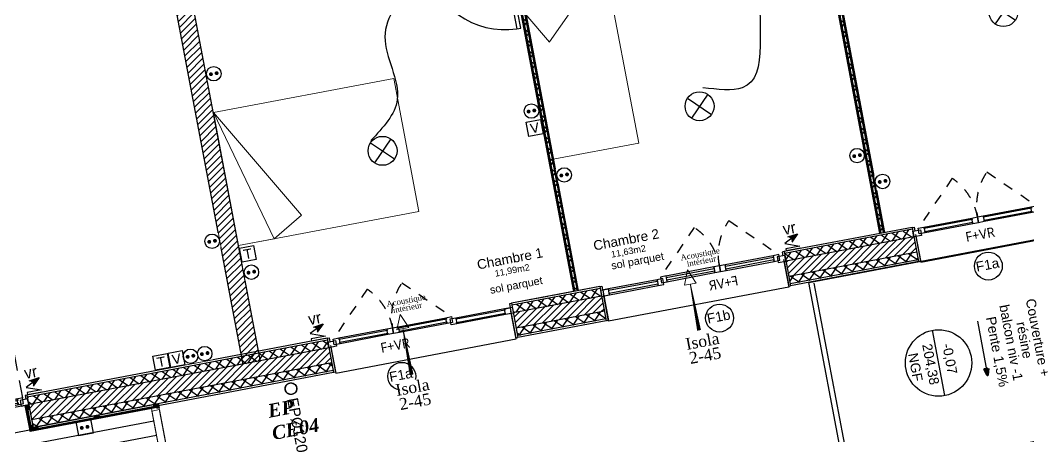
# Model space of a CAD drawing. Header units: centimetres. Extents: x 197412 to 267601, y -375791 to -305433.
# Drawn here: x 238656 to 249099, y -345236 to -340925 of the extents above; entities that cross this region are included whole.
import ezdxf

# ---------------------------------------------------------------- set-up
doc = ezdxf.new("R2010")
doc.units = ezdxf.units.CM
doc.linetypes.add('Style de ligne -1', pattern=[0.41664, 0.20828, -0.20836])
doc.linetypes.add('Style de ligne -2', pattern=[0.694425, 0.48607, -0.208355])
for name, color, linetype in [('3-BAT C-Niveau 0', 250, 'Continuous'), ('prlm-EAU-EPEXT', 145, 'Continuous'), ('prlm-VMC', 62, 'Continuous')]:
    doc.layers.add(name, color=color, linetype=linetype)
doc.layers.add('prlm-ELEC-CFA', color=1, linetype='Continuous', lineweight=25)
doc.layers.add('prlm-ELEC-CFO', color=1, linetype='Continuous', lineweight=25)
doc.styles.add('Arial', font='arial.ttf')
doc.styles.add('Futura Std Book', font='')
doc.styles.add('Helvetica', font='arial.ttf')
doc.styles.add('Lucida Grande', font='')
doc.styles.add('prlm-eau-ep', font='timesbi.ttf', dxfattribs={"height": 18})
doc.styles.add('prlm-elec-cfo', font='comic.ttf', dxfattribs={"height": 12})
doc.styles.add('prlm-vmc', font='pala.ttf', dxfattribs={"height": 14})
doc.styles.get("Standard").update_dxf_attribs({"font": 'ARIALUNI.TTF', "height": 100})
doc.styles.get('Futura Std Book').set_extended_font_data('Futura Std Book')
doc.styles.get('Lucida Grande').set_extended_font_data('Lucida Grande')
pattern_1 = [(235.723595, (82441.66, 127994.64), (66.106423, -45.054865), []), (325.723595, (82441.66, 127994.64), (-45.054865, -66.106423), [])]
pattern_2 = [(45, (82627.55, 127994.637), (-31.2347524, 39.0434405), [])]
pattern_3 = [(235.723595, (82441.66, 127994.64), (66.106423, -45.054865), []), (325.723595, (82441.66, 127994.64), (-45.054865, -66.106423), [])]
pattern_4 = [(235.723595, (82441.66, 127994.64), (66.106423, -45.054865), []), (325.723595, (82441.66, 127994.64), (-45.054865, -66.106423), [])]
pattern_5 = [(45, (0, 0), (0, -1), [])]

# ---------------------------------------------------------------- blocks, each defined once
blk = doc.blocks.new('Groupe-183-1')
at = {"linetype": 'Continuous'}
for p, q in [((15759.7, -47306.8), (15457.3, -47364.1)), ((15762.5, -47321.6), (15460.1, -47378.8)), ((15765.3, -47336.3), (15462.9, -47393.5)), ((15768, -47351), (15465.7, -47408.3)), ((15770.8, -47365.8), (15468.5, -47423)), ((15773.6, -47380.5), (15471.3, -47437.8)), ((15776.4, -47395.2), (15474.1, -47452.5)), ((15779.2, -47410), (15476.9, -47467.2)), ((15782, -47424.7), (15479.7, -47482)), ((15784.8, -47439.5), (15482.5, -47496.7)), ((15787.6, -47454.2), (15485.3, -47511.4)), ((15790.4, -47468.9), (15488, -47526.2)), ((15793.2, -47483.7), (15490.8, -47540.9))]:
    blk.add_line(p, q, dxfattribs=at)
at = {"linetype": 'Continuous', "flags": 128}
blk.add_lwpolyline([(15628.2, -47290), (15633.1, -47315.7), (15456.3, -47349.2), (15451.4, -47323.5)], close=True, dxfattribs=at)
at = {"linetype": 'Continuous', "lineweight": 18, "flags": 128}
for points in [[(15454.6, -47349.3), (15764.7, -47290.6), (15803.8, -47496.8), (15493.6, -47555.6)], [(15794.5, -47490.5), (15756.9, -47292.1), (15764.7, -47290.6), (15802.3, -47489.1)], [(15757.7, -47296.4), (15765.6, -47294.9), (15803.8, -47496.9), (15796, -47498.4)], [(15492.1, -47547.8), (15802.3, -47489.1), (15803.8, -47496.9), (15493.6, -47555.7)]]:
    blk.add_lwpolyline(points, close=True, dxfattribs=at)
blk = doc.blocks.new('FENETRE TYPE 1')
at = {"linetype": 'Style de ligne -1', "ltscale": 50.8}
for p, q in [((48.2, 60.2), (4, 16)), ((84.7, 60), (128.7, 16))]:
    blk.add_line(p, q, dxfattribs=at)
at = {"linetype": 'Continuous'}
blk.add_line((0, 16), (0, 14), dxfattribs=at)
at = {"linetype": 'Continuous', "lineweight": 25, "flags": 128}
for points in [[(-2, 18), (0, 18), (0, 14)], [(192, 18), (190, 18), (190, 14)], [(0, 8), (0, -18), (-2, -18)], [(190, 7.7), (190, -18), (192, -18)]]:
    blk.add_lwpolyline(points, dxfattribs=at)
at = {"linetype": 'Continuous', "flags": 128}
for points in [[(-2, 14), (6, 14), (6, 8), (-2, 8)], [(4, 16), (10, 16), (10, 10), (4, 10)], [(10, 16), (60.5, 16), (60.5, 14.5), (10, 14.5)], [(10, 11.5), (60.5, 11.5), (60.5, 10), (10, 10)], [(60.5, 16), (66.5, 16), (66.5, 10), (60.5, 10)], [(66.5, 16), (72.5, 16), (72.5, 10), (66.5, 10)], [(72.5, 16), (123, 16), (123, 14.5), (72.5, 14.5)], [(72.5, 11.5), (123, 11.5), (123, 10), (72.5, 10)], [(122.7, 16), (128.7, 16), (128.7, 10), (122.7, 10)], [(126.7, 14), (132.7, 14), (132.7, 7.7), (126.7, 7.7)], [(132.7, 14), (184, 14), (184, 12.5), (132.7, 12.5)], [(184, 14), (192.3, 14), (192.3, 7.7), (184, 7.7)], [(184, 13.7), (190, 13.7), (190, 7.7), (184, 7.7)], [(132.7, 9.2), (184, 9.2), (184, 7.7), (132.7, 7.7)]]:
    blk.add_lwpolyline(points, close=True, dxfattribs=at)
blk.add_lwpolyline([(0, 10), (0, -19), (190, -19), (190, 10)], dxfattribs=at)
at = {"linetype": 'Style de ligne -1', "ltscale": 50.8}
for centre, radius, start, end in [((4, 16), 62.5, 360, 45), ((128.7, 16), 62.2, 136.6392, 180)]:
    blk.add_arc(centre, radius, start, end, dxfattribs=at)
at = {"insert": (50.4, 2.8), "char_height": 10.16, "attachment_point": 1, "line_spacing_factor": 0.978845, "style": 'Lucida Grande'}
blk.add_mtext('F+VR ', dxfattribs=at)
blk = doc.blocks.new('PORTE FENETRE TYPE 2')
at = {"linetype": 'Style de ligne -2', "ltscale": 50.8}
for p, q in [((6.1, 105), (6.1, 16)), ((180, 16), (180, 105))]:
    blk.add_line(p, q, dxfattribs=at)
at = {"linetype": 'Continuous', "lineweight": 25, "flags": 128}
for points in [[(1, 18), (3, 18), (3, 14)], [(184.7, 18), (183, 18), (183, 14)], [(3, 8), (3, -18), (1, -18)], [(183, 8), (183, -18), (184.7, -18)]]:
    blk.add_lwpolyline(points, dxfattribs=at)
at = {"linetype": 'Continuous', "flags": 128}
for points in [[(1, 14), (9, 14), (9, 8), (1, 8)], [(6, 16), (12, 16), (12, 10), (6, 10)], [(11, 16), (87, 16), (87, 14.5), (11, 14.5)], [(11, 11.5), (87, 11.5), (87, 10), (11, 10)], [(87, 16), (93, 16), (93, 10), (87, 10)], [(93, 16), (99, 16), (99, 10), (93, 10)], [(99, 16), (176, 16), (176, 14.5), (99, 14.5)], [(99, 11.5), (176, 11.5), (176, 10), (99, 10)], [(174, 16), (180, 16), (180, 10), (174, 10)], [(177, 14), (184.7, 14), (184.7, 8), (177, 8)]]:
    blk.add_lwpolyline(points, close=True, dxfattribs=at)
at = {"linetype": 'Style de ligne -2', "ltscale": 50.8}
for centre, start, end in [((4, 16), 0, 88.4219), ((182, 16), 91.2873, 180)]:
    blk.add_arc(centre, 89, start, end, dxfattribs=at)
at = {"insert": (70.7, 0), "char_height": 10.16, "attachment_point": 1, "line_spacing_factor": 0.978845, "style": 'Lucida Grande'}
blk.add_mtext('PF+VR ', dxfattribs=at)
blk = doc.blocks.new('Groupe-281-1')
at = {"linetype": 'Continuous'}
blk.add_circle((16623.9, -47146.4), 14.4, dxfattribs=at)
at = {"insert": (16610.1, -47142.3), "char_height": 10.09, "attachment_point": 1, "rotation": 10.7236, "line_spacing_factor": 0.834288, "style": 'Helvetica'}
blk.add_mtext('F1a', dxfattribs=at)
blk = doc.blocks.new('Groupe-282-1')
at = {"linetype": 'Continuous'}
blk.add_circle((16016.5, -47260.4), 14.4, dxfattribs=at)
at = {"insert": (16002.7, -47256.3), "char_height": 10.09, "attachment_point": 1, "rotation": 10.7236, "line_spacing_factor": 0.834288, "style": 'Helvetica'}
blk.add_mtext('F1a', dxfattribs=at)
blk = doc.blocks.new('Groupe-287-1')
at = {"linetype": 'Continuous'}
blk.add_circle((16345.5, -47200.2), 14.4, dxfattribs=at)
at = {"insert": (16331.7, -47196), "char_height": 10.09, "attachment_point": 1, "rotation": 10.7236, "line_spacing_factor": 0.834288, "style": 'Helvetica'}
blk.add_mtext('F1b', dxfattribs=at)
blk = doc.blocks.new('Groupe-309-1')
at = {"linetype": 'Continuous'}
h = blk.add_hatch(dxfattribs=at)
h.set_pattern_fill('BOIS 45', color=256, style=0, pattern_type=2)
h.set_pattern_definition(pattern_5)
h.paths.add_polyline_path([(15759.5, -47289.7), (15764.4, -47288.8), (15764.9, -47291.4), (15760, -47292.4)])
h = blk.add_hatch(dxfattribs=at)
h.set_pattern_fill('BOIS 45', color=256, style=0, pattern_type=2)
h.set_pattern_definition(pattern_5)
h.paths.add_polyline_path([(15628.5, -47295.2), (15627.6, -47290.3), (15630.2, -47289.8), (15631.2, -47294.7)])
h = blk.add_hatch(dxfattribs=at)
h.set_pattern_fill('BOIS 45', color=256, style=0, pattern_type=2)
h.set_pattern_definition(pattern_5)
h.paths.add_polyline_path([(15698.1, -47301.3), (15703, -47300.4), (15703.5, -47303.1), (15698.6, -47304)])
h = blk.add_hatch(dxfattribs=at)
h.set_pattern_fill('BOIS 45', color=256, style=0, pattern_type=2)
h.set_pattern_definition(pattern_5)
h.paths.add_polyline_path([(15632.5, -47316.5), (15631.6, -47311.6), (15634.3, -47311.1), (15635.2, -47316)])
h = blk.add_hatch(dxfattribs=at)
h.set_pattern_fill('BOIS 45', color=256, style=0, pattern_type=2)
h.set_pattern_definition(pattern_5)
h.paths.add_polyline_path([(15634.7, -47313.3), (15639.6, -47312.4), (15640.1, -47315.1), (15635.2, -47316)])
at = {"linetype": 'Continuous', "flags": 128}
for points in [[(15759.5, -47289.7), (15764.4, -47288.8), (15764.9, -47291.4), (15760, -47292.4)], [(15626.6, -47290.5), (15627.6, -47290.3), (15632.5, -47316.5), (15631.6, -47316.6)], [(15634.7, -47313.3), (15763.4, -47289), (15763.9, -47291.6), (15632.5, -47316.5), (15627.6, -47290.3), (15630.2, -47289.8)], [(15628.5, -47295.2), (15627.6, -47290.3), (15630.2, -47289.8), (15631.2, -47294.7)], [(15764.9, -47291.4), (15765.1, -47292.4), (15631.7, -47317.6), (15631.6, -47316.6)], [(15698.1, -47301.3), (15703, -47300.4), (15703.5, -47303.1), (15698.6, -47304)], [(15632.5, -47316.5), (15631.6, -47311.6), (15634.3, -47311.1), (15635.2, -47316)], [(15634.7, -47313.3), (15639.6, -47312.4), (15640.1, -47315.1), (15635.2, -47316)]]:
    blk.add_lwpolyline(points, close=True, dxfattribs=at)
blk = doc.blocks.new('Groupe-367-1')
at = {"linetype": 'Continuous'}
blk.add_open_spline([(15897.7, -47268.8), (15896.5, -47269.8), (15895.5, -47272.9), (15896.1, -47276), (15898.2, -47278.4), (15901.3, -47279.4), (15904.4, -47278.8), (15906.8, -47276.6), (15907.8, -47273.6), (15907.2, -47270.5), (15905, -47268.1), (15902, -47267.1), (15898.9, -47267.7), (15897.7, -47268.8)], degree=2, dxfattribs=at)
blk = doc.blocks.new('Groupe-368-1')
blk.add_blockref('Groupe-367-1', (0, 0))
at = {"insert": (15908.8, -47281.8), "char_height": 11.33, "attachment_point": 1, "rotation": 280.7236, "line_spacing_factor": 0.962448, "style": 'Futura Std Book'}
blk.add_mtext('EPØ120', dxfattribs=at)
blk = doc.blocks.new('Groupe-374-1')
at = {"linetype": 'Continuous'}
blk.add_line((16612.5, -47203.4), (16623.1, -47259.4), dxfattribs=at)
at = {"linetype": 'Continuous', "lineweight": 100, "flags": 128}
blk.add_lwpolyline([(16623.7, -47252.2), (16623.1, -47259.4), (16620, -47252.9)], close=True, dxfattribs=at)
at = {"insert": (16638.2, -47234), "char_height": 10.22, "attachment_point": 2, "rotation": 280.7236, "line_spacing_factor": 0.834288, "style": 'Helvetica'}
blk.add_mtext('Pente 1,5%', dxfattribs=at)
blk = doc.blocks.new('Groupe-375-1')
at = {"linetype": 'Continuous'}
blk.add_line((16578.7, -47280.3), (16565.9, -47212.8), dxfattribs=at)
blk.add_circle((16572.3, -47246.6), 34.4, dxfattribs=at)
at = {"insert": (16569.2, -47247), "char_height": 10.07, "width": 91.684, "attachment_point": 2, "rotation": 280.7236, "line_spacing_factor": 0.962448, "style": 'Arial'}
blk.add_mtext('204,38\\PNGF', dxfattribs=at)
at = {"insert": (16585.9, -47225.7), "char_height": 10.07, "attachment_point": 1, "rotation": 280.7236, "line_spacing_factor": 0.962448, "style": 'Arial'}
blk.add_mtext('-0,07', dxfattribs=at)
blk = doc.blocks.new('xi.VR')
at = {"layer": 'prlm-ELEC-CFO', "lineweight": 5}
blk.add_hatch(color=0, dxfattribs=at).paths.add_polyline_path([(-3, 6), (-0.1, 3.7), (0, 0), (7.5, 7.5)])
at = {"layer": 'prlm-ELEC-CFO', "color": 0}
for points in [[(1, 4.2), (-7.5, 0), (7.5, -5.5), (-7.5, -5.5), (-7.5, -7.5), (7.5, -7.5)], [(-3, 6), (7.5, 7.5), (0, 0)]]:
    blk.add_lwpolyline(points, dxfattribs=at)
blk = doc.blocks.new('xi.PC')
at = {"color": 0, "lineweight": 5}
blk.add_wipeout([(-7.5, -7.5), (7.5, -7.5), (7.5, 7.5), (-7.5, 7.5)], dxfattribs=at).dxf.layer = 'prlm-ELEC-CFO'
at = {"layer": 'prlm-ELEC-CFO', "color": 0, "linetype": 'ByBlock', "lineweight": 5, "const_width": 2}
for points in [[(-4, 0, 1), (-2, 0, 1)], [(2, 0, 1), (4, 0, 1)]]:
    blk.add_lwpolyline(points, format="xyb", close=True, dxfattribs=at)
at = {"layer": 'prlm-ELEC-CFO', "color": 0, "linetype": 'ByBlock', "lineweight": -2}
blk.add_circle((0, 0), 7.5, dxfattribs=at)
blk = doc.blocks.new('xi.PC-EXT')
at = {"layer": 'prlm-ELEC-CFO', "color": 0, "linetype": 'ByBlock', "lineweight": -2, "flags": 128}
blk.add_lwpolyline([(-7.5, 7.5), (7.5, 7.5), (7.5, -7.5), (-7.5, -7.5)], close=True, dxfattribs=at)
at = {"layer": 'prlm-ELEC-CFO', "color": 0, "linetype": 'ByBlock', "lineweight": 5, "const_width": 2}
for points in [[(-4, 0, 1), (-2, 0, 1)], [(2, 0, 1), (4, 0, 1)]]:
    blk.add_lwpolyline(points, format="xyb", close=True, dxfattribs=at)
blk = doc.blocks.new('xi.PTCE')
at = {"layer": 'prlm-ELEC-CFO', "color": 0}
for points in [[(-10.6, 10.6), (10.6, -10.6)], [(10.6, 10.6), (-10.6, -10.6)]]:
    blk.add_lwpolyline(points, dxfattribs=at)
at = {"layer": 'prlm-ELEC-CFO', "color": 0, "linetype": 'ByBlock'}
blk.add_circle((0, 0), 15, dxfattribs=at)
blk = doc.blocks.new('xi.epext')
at = {"layer": 'prlm-EAU-EPEXT', "color": 0, "linetype": 'ByBlock', "lineweight": -2}
blk.add_circle((0, 0), 5, dxfattribs=at)
blk = doc.blocks.new('xi.EA')
at = {"layer": 'prlm-VMC', "color": 0, "linetype": 'ByBlock', "lineweight": 5, "flags": 128}
blk.add_lwpolyline([(-6.2, -15), (6.2, -15), (0, 0)], close=True, dxfattribs=at)
at = {"layer": 'prlm-VMC', "color": 0, "linetype": 'ByBlock', "lineweight": -2, "flags": 128}
blk.add_lwpolyline([(0, -15, 1, 4, 0), (0, -63.6, 1, 1, 0)], format="xyseb", dxfattribs=at)
at = {"layer": 'prlm-VMC', "color": 0, "linetype": 'ByBlock', "lineweight": 5}
blk.add_solid([(0, 0), (6.2, -15), (-6.2, -15), (0, 0)], dxfattribs=at)
blk = doc.blocks.new('xi.TEL')
at = {"layer": 'prlm-ELEC-CFA', "color": 0, "linetype": 'ByBlock', "lineweight": -2, "flags": 128}
blk.add_lwpolyline([(-7.5, 7.5), (7.5, 7.5), (7.5, -7.5), (-7.5, -7.5)], close=True, dxfattribs=at)
at = {"layer": 'prlm-ELEC-CFA', "color": 0, "linetype": 'ByBlock', "insert": (0, 0), "char_height": 10, "width": 11.36, "attachment_point": 5}
blk.add_mtext('{\\fVerdana|b0|i0|c0|p34;T}', dxfattribs=at)
blk = doc.blocks.new('xi.TV')
at = {"layer": 'prlm-ELEC-CFA', "color": 0, "linetype": 'ByBlock', "lineweight": -2, "flags": 128}
blk.add_lwpolyline([(-7.5, 7.5), (7.5, 7.5), (7.5, -7.5), (-7.5, -7.5)], close=True, dxfattribs=at)
at = {"layer": 'prlm-ELEC-CFA', "color": 0, "linetype": 'ByBlock', "insert": (0, 0), "char_height": 10, "width": 11.36, "attachment_point": 5}
blk.add_mtext('{\\fVerdana|b0|i0|c0|p34;V}', dxfattribs=at)
blk = doc.blocks.new('Groupe-48-1')
at = {"linetype": 'Continuous', "lineweight": 18}
for p, q in [((16226.5, -46832.5), (16145, -46886.1)), ((16226.5, -46832.5), (16169.5, -46914.5)), ((16145, -46886.1), (16138, -46849.2)), ((16145, -46886.1), (16169.5, -46914.6))]:
    blk.add_line(p, q, dxfattribs=at)
at = {"linetype": 'Continuous', "lineweight": 18, "flags": 128}
blk.add_lwpolyline([(16261.8, -47019.2), (16173.4, -47035.9), (16138, -46849.3), (16226.5, -46832.5)], close=True, dxfattribs=at)
blk = doc.blocks.new('Groupe-52-1')
at = {"linetype": 'Continuous', "lineweight": 18}
for p, q in [((15821.5, -46987.5), (15884.4, -47118.1)), ((15821.5, -46987.5), (15847.5, -47125.1)), ((15821.5, -46987.5), (15912.8, -47093.6)), ((15884.4, -47118.1), (15912.8, -47093.6)), ((15884.4, -47118.1), (15847.4, -47125.1))]:
    blk.add_line(p, q, dxfattribs=at)
at = {"linetype": 'Continuous', "lineweight": 18, "flags": 128}
blk.add_lwpolyline([(16008.2, -46952.2), (16034.2, -47089.8), (15847.5, -47125.1), (15821.5, -46987.5)], close=True, dxfattribs=at)

msp = doc.modelspace()

# ---------------------------------------------------------------- hatches: boundary and pattern name
at = {"linetype": 'Continuous'}
h = msp.add_hatch(dxfattribs=at)
h.set_pattern_fill('02_ISOLANT', color=256, scale=10, angle=-79.32226, style=0, pattern_type=2)
h.set_pattern_definition([(325.677736, (82441.66, 127994.64), (45.107761, 66.07034), []), (55.677736, (82441.66, 127994.64), (66.07034, -45.107761), [])])
h.paths.add_polyline_path([(246802.6, -338945.4), (246779.1, -338949.8), (247566.8, -343127.9), (247590.4, -343123.4)])
h = msp.add_hatch(dxfattribs=at)
h.set_pattern_fill('02_ISOLANT', color=256, scale=10, angle=-79.27641, style=0, pattern_type=2)
h.set_pattern_definition([(325.723595, (82441.66, 127994.64), (45.054865, 66.106423), []), (55.723595, (82441.66, 127994.64), (66.106423, -45.054865), [])])
h.paths.add_polyline_path([(243676.3, -339792.7), (243652.7, -339797.1), (244397.6, -343730.5), (244421.2, -343726.1)])
at = {"layer": '3-BAT C-Niveau 0'}
h = msp.add_hatch(dxfattribs=at)
h.set_pattern_fill('MURS MACONNERIE-2', color=256, scale=10, style=0, pattern_type=2)
h.set_pattern_definition(pattern_2)
h.paths.add_polyline_path([(240965.5, -344488.6), (241142.4, -344455.1), (239892.1, -337852.8), (239681.7, -337709.4)])
h = msp.add_hatch(dxfattribs=at)
h.set_pattern_fill('02_ISOLANT', color=256, scale=10, angle=-169.27641, style=0, pattern_type=2)
h.set_pattern_definition(pattern_4)
h.paths.add_polyline_path([(247910.1, -343167.1), (247895.2, -343088.5), (246569.3, -343339.6), (246584.2, -343418.2)])
h = msp.add_hatch(dxfattribs=at)
h.set_pattern_fill('MURS MACONNERIE-2', color=256, scale=10, style=0, pattern_type=2)
h.set_pattern_definition(pattern_2)
h.paths.add_polyline_path([(247939.8, -343324.3), (247910.1, -343167.1), (246584.2, -343418.2), (246614, -343575.4)])
h = msp.add_hatch(dxfattribs=at)
h.set_pattern_fill('02_ISOLANT', color=256, scale=10, angle=-169.27641, style=0, pattern_type=2)
h.set_pattern_definition(pattern_4)
h.paths.add_polyline_path([(247954.7, -343402.9), (247939.8, -343324.3), (246614, -343575.4), (246628.8, -343654)])
h = msp.add_hatch(dxfattribs=at)
h.set_pattern_fill('02_ISOLANT', color=256, scale=10, angle=-169.27641, style=0, pattern_type=2)
h.set_pattern_definition(pattern_3)
h.paths.add_polyline_path([(244675.6, -343779.7), (244660.7, -343701), (243746.8, -343874.1), (243761.7, -343952.7)])
h = msp.add_hatch(dxfattribs=at)
h.set_pattern_fill('MURS MACONNERIE-2', color=256, scale=10, style=0, pattern_type=2)
h.set_pattern_definition(pattern_2)
h.paths.add_polyline_path([(244705.4, -343936.9), (244675.6, -343779.7), (243761.7, -343952.7), (243791.5, -344109.9)])
h = msp.add_hatch(dxfattribs=at)
h.set_pattern_fill('02_ISOLANT', color=256, scale=10, angle=-169.27641, style=0, pattern_type=2)
h.set_pattern_definition(pattern_3)
h.paths.add_polyline_path([(244720.3, -344015.5), (244705.4, -343936.9), (243791.5, -344109.9), (243806.4, -344188.5)])
h = msp.add_hatch(dxfattribs=at)
h.set_pattern_fill('02_ISOLANT', color=256, scale=10, angle=-169.27641, style=0, pattern_type=2)
h.set_pattern_definition(pattern_1)
h.paths.add_polyline_path([(241853.1, -344314.2), (241838.2, -344235.6), (238729.2, -344824.4), (238744.1, -344903)])
h = msp.add_hatch(dxfattribs=at)
h.set_pattern_fill('MURS MACONNERIE-2', color=256, scale=10, style=0, pattern_type=2)
h.set_pattern_definition(pattern_2)
h.paths.add_polyline_path([(241882.9, -344471.4), (241853.1, -344314.2), (238744.1, -344903), (238773.8, -345060.2)])
h = msp.add_hatch(dxfattribs=at)
h.set_pattern_fill('02_ISOLANT', color=256, scale=10, angle=-169.27641, style=0, pattern_type=2)
h.set_pattern_definition(pattern_1)
h.paths.add_polyline_path([(241897.8, -344550), (241882.9, -344471.4), (238773.8, -345060.2), (238788.7, -345138.8)])

# ---------------------------------------------------------------- linework, layer by layer
at = {"linetype": 'Continuous'}
for p, q in [((246779.1, -338949.8), (247566.8, -343127.9)), ((246779.1, -338949.8), (247566.8, -343127.9)), ((246802.6, -338945.4), (247590.4, -343123.4)), ((246802.6, -338945.4), (247590.4, -343123.4)), ((246815.4, -338943), (247603.2, -343121)), ((243652.7, -339797.1), (244397.6, -343730.5)), ((243652.7, -339797.1), (244397.6, -343730.5)), ((243676.3, -339792.7), (244421.2, -343726.1)), ((243676.3, -339792.7), (244421.2, -343726.1)), ((243689.1, -339790.2), (244434, -343723.6)), ((243644.2, -340198), (243798.6, -341013.6)), ((243837.9, -341006.1), (243683.5, -340190.6)), ((243798.6, -341013.6), (243837.9, -341006.1))]:
    msp.add_line(p, q, dxfattribs=at)
at = {"linetype": 'Continuous', "lineweight": 25}
for p, q in [((246815.4, -338943), (247603.2, -343121)), ((246822, -339247.8), (247554.1, -343130.3)), ((243697.5, -340103.3), (244384.9, -343732.9)), ((243823.1, -340497.7), (244434, -343723.6))]:
    msp.add_line(p, q, dxfattribs=at)
at = {"linetype": 'Continuous'}
msp.add_arc((243673.7, -340192.5), 830.5, 190.72359, 278.6539, dxfattribs=at)
at = {"layer": '3-BAT C-Niveau 0'}
for p, q in [((240965.5, -344488.6), (239681.7, -337709.4)), ((240965.5, -344488.6), (239681.7, -337709.4)), ((241142.4, -344455.1), (239892.1, -337852.8)), ((241142.4, -344455.1), (239892.1, -337852.8)), ((247891.5, -343068.9), (246565.6, -343320)), ((247891.5, -343068.9), (246565.6, -343320)), ((247891.5, -343068.9), (247958.5, -343422.6)), ((247895.2, -343088.5), (246569.3, -343339.6)), ((247910.1, -343167.1), (246584.2, -343418.2)), ((246565.6, -343320), (246632.6, -343673.7)), ((247939.8, -343324.3), (246614, -343575.4)), ((247939.8, -343324.3), (246614, -343575.4)), ((247954.7, -343402.9), (246628.8, -343654)), ((247958.5, -343422.6), (246632.6, -343673.7)), ((247958.5, -343422.6), (246632.6, -343673.7)), ((244657, -343681.4), (243743.1, -343854.5)), ((244660.7, -343701), (243746.8, -343874.1)), ((244657, -343681.4), (244169.8, -343773.7)), ((244657, -343681.4), (244724, -344035.1)), ((244120.7, -343783), (243743.1, -343854.5)), ((244675.6, -343779.7), (243761.7, -343952.7)), ((243743.1, -343854.5), (243810.1, -344208.2)), ((244705.4, -343936.9), (243791.5, -344109.9)), ((244705.4, -343936.9), (243791.5, -344109.9)), ((244720.3, -344015.5), (243806.4, -344188.5)), ((244724, -344035.1), (243810.1, -344208.2)), ((244724, -344035.1), (243810.1, -344208.2)), ((241834.5, -344215.9), (238725.5, -344804.7)), ((241834.5, -344215.9), (238725.5, -344804.7)), ((241834.5, -344215.9), (241901.5, -344569.6)), ((241838.2, -344235.6), (238729.2, -344824.4)), ((241853.1, -344314.2), (238744.1, -344903)), ((241882.9, -344471.4), (238773.8, -345060.2)), ((241882.9, -344471.4), (238773.8, -345060.2)), ((241897.8, -344550), (238788.7, -345138.8)), ((241901.5, -344569.6), (238792.4, -345158.4)), ((241901.5, -344569.6), (238792.4, -345158.4)), ((238725.5, -344804.7), (238792.4, -345158.4))]:
    msp.add_line(p, q, dxfattribs=at)
at = {"layer": '3-BAT C-Niveau 0', "flags": 128}
for points in [[(251095.2, -342828.6), (251485.8, -344891.5), (247211.8, -345700.9), (246821.1, -343638)], [(240085.7, -344893.2), (240093.7, -344935.5), (240071.1, -344939.7), (240070.7, -344937.8), (240091.4, -344933.9), (240084.1, -344895.5), (240063.5, -344899.4), (240063.1, -344897.4)]]:
    msp.add_lwpolyline(points, close=True, dxfattribs=at)
msp.add_lwpolyline([(249277, -343172.9), (249659, -345189.8), (247256.7, -345644.8), (246877.9, -343644.5)], dxfattribs=at)
at = {"layer": 'prlm-ELEC-CFO'}
for points in [[(246066.9, -339663.8), (246352.9, -339753), (246336.4, -340439.9), (246131.7, -341623.7), (245724.2, -341624.2)], [(242741, -340521.8), (242432.5, -341096.5), (242560.7, -341745.9), (242285.7, -342171)]]:
    msp.add_spline(points, degree=3, dxfattribs=at)

# ---------------------------------------------------------------- block references
at = {"xscale": 10, "yscale": 10, "zscale": 10}
for name in ['Groupe-48-1', 'Groupe-52-1']:
    msp.add_blockref(name, (82441.7, 127994.6), dxfattribs=at)
at = {"layer": '3-BAT C-Niveau 0', "yscale": 10, "zscale": 10}
for name, p, xscale, rotation in [('FENETRE TYPE 1', (247944.6, -343242), 10, 10.72359474387807), ('FENETRE TYPE 1', (246579.4, -343500.5), -10, 10.72359474387805), ('FENETRE TYPE 1', (241887.7, -344389.1), 10, 10.72359474387807), ('PORTE FENETRE TYPE 2', (238768.8, -344979.7), -10, 10.72359474387805)]:
    msp.add_blockref(name, p, dxfattribs=dict(at, xscale=xscale, rotation=rotation))
at = {"layer": '3-BAT C-Niveau 0', "xscale": 10, "yscale": 10, "zscale": 10}
for name in ['Groupe-281-1', 'Groupe-287-1', 'Groupe-374-1', 'Groupe-375-1', 'Groupe-282-1', 'Groupe-368-1', 'Groupe-183-1', 'Groupe-309-1']:
    msp.add_blockref(name, (82441.7, 127994.6), dxfattribs=at)
at = {"layer": 'prlm-EAU-EPEXT', "xscale": 11.99999999999999, "yscale": 11.99999999999999, "zscale": 11.99999999999999, "rotation": 10.72360141139323}
msp.add_blockref('xi.epext', (241460, -344737.1), dxfattribs=at)
at = {"layer": 'prlm-ELEC-CFA', "xscale": 10, "yscale": 10, "zscale": 10, "rotation": 10.72360141139323}
msp.add_blockref('xi.TEL', (240116.7, -344459.8), dxfattribs=at)
at = {"layer": 'prlm-ELEC-CFO', "xscale": 10, "yscale": 10, "zscale": 10, "rotation": 10.72360141139323}
for name, p in [('xi.PTCE', (248835.8, -340840.1)), ('xi.PTCE', (245690, -341815.7)), ('xi.PTCE', (242407.5, -342276.7)), ('xi.PC-EXT', (239322.6, -345138.1))]:
    msp.add_blockref(name, p, dxfattribs=at)

# ---------------------------------------------------------------- texts
at = {"attachment_point": 2, "rotation": 10.72359, "line_spacing_factor": 0.834288, "style": 'Helvetica'}
for s, insert, char_height in [('Chambre 2\\P{\\H0.6752x;11,63m2}\\P', (244921.3, -343146.1), 100), ('Chambre 1\\P{\\H0.6752x;11,99m2}\\P', (243717.3, -343342.9), 100), ('sol parquet', (245040, -343375.4), 80), ('sol parquet', (243783.8, -343626.8), 80)]:
    msp.add_mtext(s, dxfattribs=dict(at, insert=insert, char_height=char_height))
at = {"layer": '3-BAT C-Niveau 0', "insert": (249241.8, -344199.3), "char_height": 100.872, "width": 1131.949, "attachment_point": 2, "rotation": 280.72359, "line_spacing_factor": 0.834288, "style": 'Helvetica'}
msp.add_mtext('Couverture + résine \\Pbalcon niv -1', dxfattribs=at)
at = {"layer": 'prlm-EAU-EPEXT', "insert": (241207.8, -344902), "char_height": 140, "attachment_point": 1, "rotation": 10.7236, "style": 'prlm-eau-ep'}
msp.add_mtext_dynamic_manual_height_columns('EP CE04', width=91.584, gutter_width=75, heights=[0], dxfattribs=at)

# ---------------------------------------------------------------- next in the draw order: block references
at = {"layer": 'prlm-ELEC-CFO', "xscale": 10, "yscale": 10, "zscale": 10, "rotation": 10.72360141139323}
for p in [(240660.1, -341478.4), (243949.4, -341864.9), (247320.8, -342326.4), (244288.4, -342526.3), (247584.9, -342593.4), (240642.9, -343212.8), (241049.1, -343532.4), (240566.4, -344374.7)]:
    msp.add_blockref('xi.PC', p, dxfattribs=at)

# ---------------------------------------------------------------- next in the draw order: texts
at = {"layer": 'prlm-ELEC-CFO', "char_height": 120, "attachment_point": 5, "rotation": 10.7236, "line_spacing_factor": 0.8, "style": 'prlm-elec-cfo', "bg_fill": 3, "box_fill_scale": 1.1, "bg_fill_color": 256, "bg_fill_transparency": 0}
for insert in [(246618.5, -343077), (241704.4, -344009.3), (238763.6, -344566.3)]:
    msp.add_mtext('vr', dxfattribs=dict(at, insert=insert))
at = {"layer": 'prlm-VMC', "width": 236.74, "attachment_point": 2, "rotation": 10.7236, "line_spacing_factor": 0.75, "style": 'prlm-vmc', "bg_fill": 3, "box_fill_scale": 1.1, "bg_fill_color": 256, "bg_fill_transparency": 0}
for s, insert, char_height in [('Acoustique intérieur', (245689.5, -343314.5), 60), ('Acoustique intérieur', (242645, -343794.9), 60), ('Isola\\P2-45', (245708.4, -344186.7), 120), ('Isola\\P2-45', (242706.2, -344663.8), 120)]:
    msp.add_mtext(s, dxfattribs=dict(at, insert=insert, char_height=char_height))

# ---------------------------------------------------------------- next in the draw order: block references
at = {"layer": 'prlm-ELEC-CFA', "xscale": 10, "yscale": 10, "zscale": 10, "rotation": 10.72360141139323}
for name, p in [('xi.TV', (243982.6, -342039.8)), ('xi.TEL', (241013.1, -343342.5))]:
    msp.add_blockref(name, p, dxfattribs=at)
at = {"layer": 'prlm-ELEC-CFO', "xscale": 10, "yscale": 10, "zscale": 10, "rotation": 10.72360141139323}
for name, p in [('xi.VR', (246646, -343221.5)), ('xi.VR', (241731.8, -344154)), ('xi.PC', (240419, -344402.6)), ('xi.VR', (238791, -344710.9))]:
    msp.add_blockref(name, p, dxfattribs=at)
at = {"layer": 'prlm-VMC', "xscale": 10, "yscale": 10, "zscale": 10, "rotation": 10.72360141139323}
for p in [(245566.5, -343509.2), (242590.1, -343969)]:
    msp.add_blockref('xi.EA', p, dxfattribs=at)

# ---------------------------------------------------------------- next in the draw order: block references
at = {"layer": 'prlm-ELEC-CFA', "xscale": 10, "yscale": 10, "zscale": 10, "rotation": 10.72360141139323}
msp.add_blockref('xi.TV', (240274.3, -344430), dxfattribs=at)

doc.saveas('drawing.dxf')
